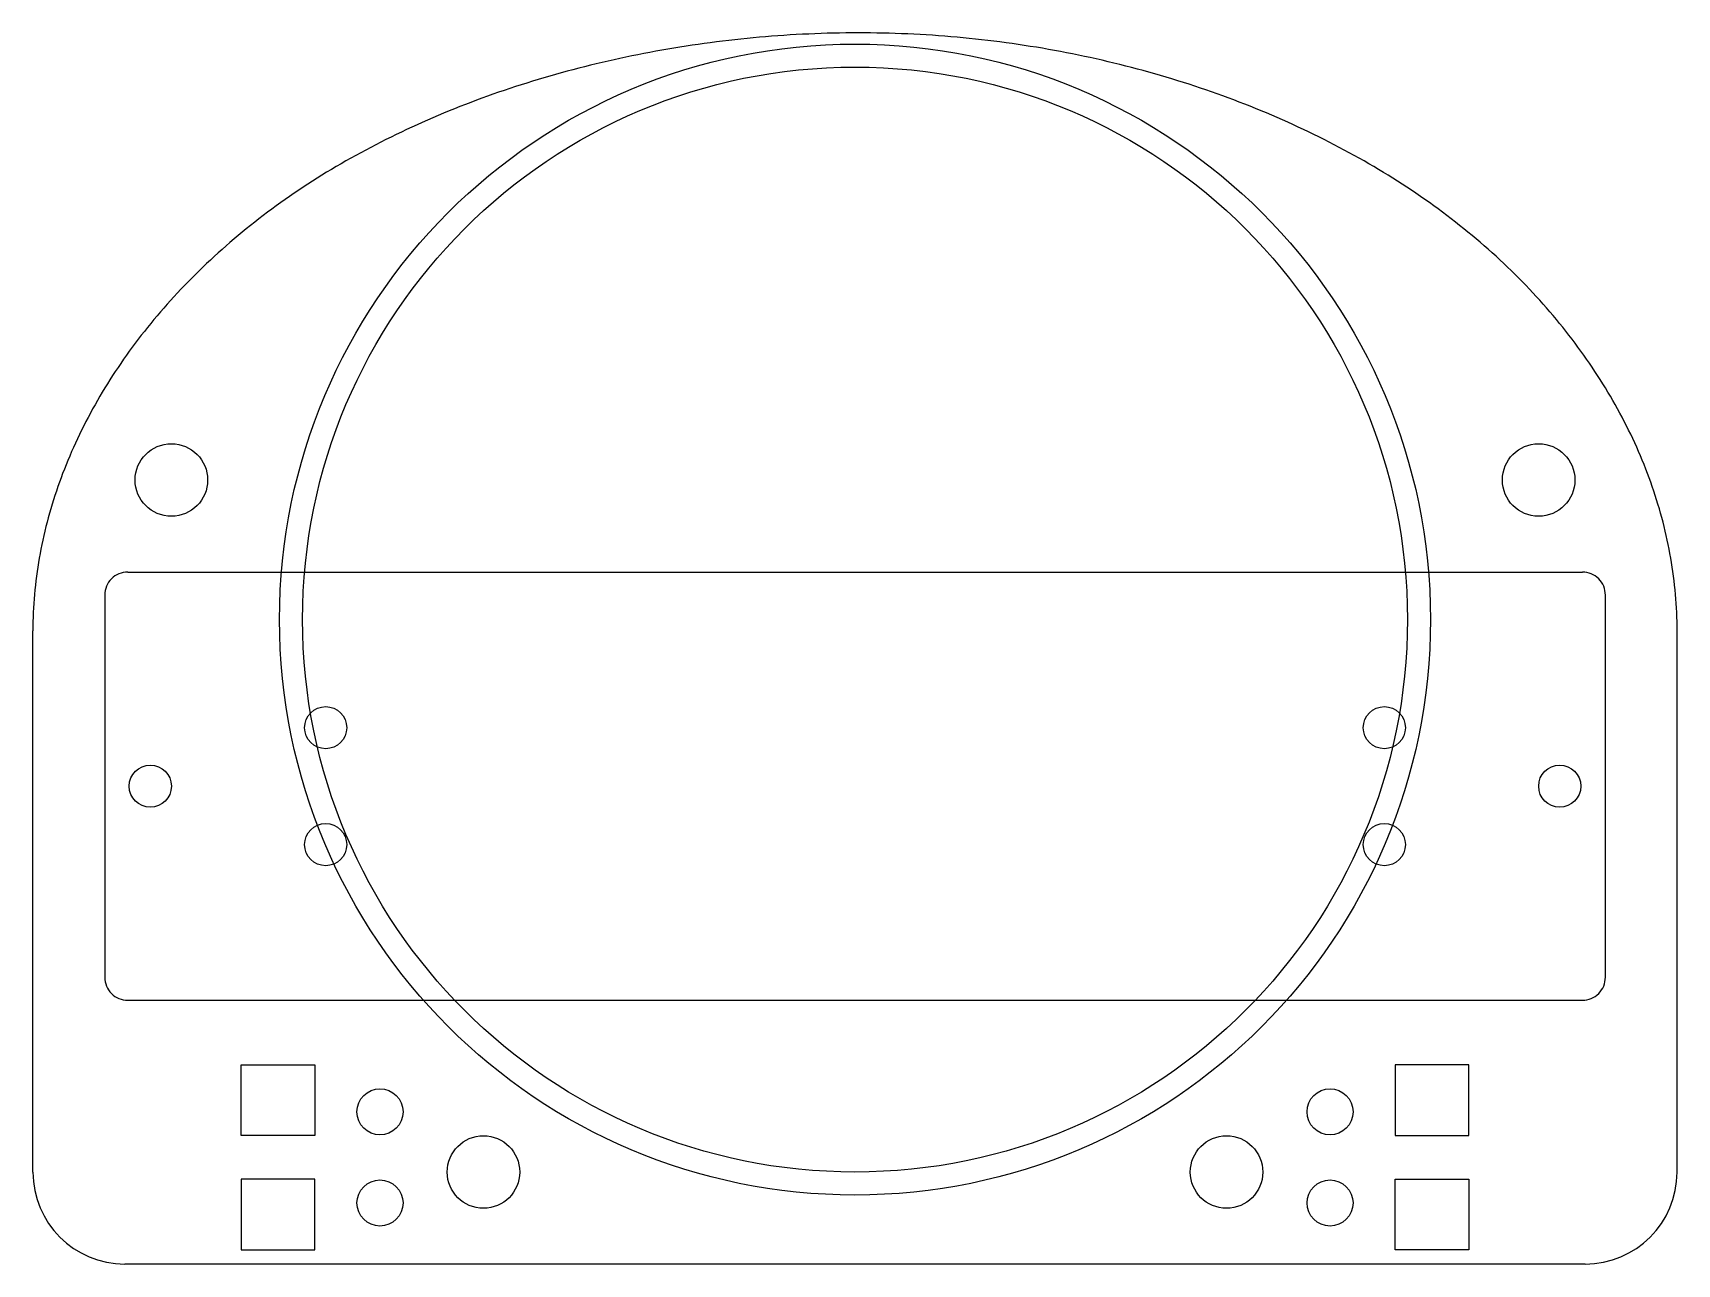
# Model space of a CAD drawing. Extents: x -18.7 to 52.7, y -2.5 to 51.
import ezdxf

# ---------------------------------------------------------------- set-up
doc = ezdxf.new("R2010")
doc.units = 0
doc.layers.get('0').update_dxf_attribs({"linetype": 'CONTINUOUS'})

msp = doc.modelspace()

# ---------------------------------------------------------------- linework, layer by layer
for p, q in [((-14.576, 27.563), (48.624, 27.563)), ((-18.696, 1.5), (-18.696, 25.013)), ((52.739, 1.5), (52.739, 25.013)), ((-14.576, 8.963), (48.624, 8.963)), ((48.739, -2.5), (-14.696, -2.5))]:
    msp.add_line(p, q)
for points in [[(-14.576, 27.563, 0.414214), (-15.576, 26.563), (-15.576, 9.963, 0.414214), (-14.576, 8.963)], [(48.624, 8.963, 0.414214), (49.624, 9.963), (49.624, 26.563, 0.414214), (48.624, 27.563)]]:
    msp.add_lwpolyline(points, format="xyb")
for points in [[(-9.646, 3.085), (-9.646, 6.15), (-6.446, 6.15), (-6.446, 3.085)], [(40.489, 6.15), (40.489, 3.085), (43.689, 3.085), (43.689, 6.15)], [(-6.446, -1.88), (-6.446, 1.185), (-9.646, 1.185), (-9.646, -1.88)], [(43.689, 1.185), (43.689, -1.88), (40.489, -1.88), (40.489, 1.185)]]:
    msp.add_lwpolyline(points, close=True)
msp.add_polyline3d([(52.739, 25.013, 0), (52.737, 25.211, 0), (52.734, 25.409, 0), (52.729, 25.607, 0), (52.721, 25.805, 0), (52.711, 26.003, 0), (52.7, 26.201, 0), (52.685, 26.399, 0), (52.669, 26.596, 0), (52.651, 26.794, 0), (52.631, 26.991, 0), (52.608, 27.188, 0), (52.584, 27.385, 0), (52.557, 27.582, 0), (52.528, 27.779, 0), (52.497, 27.975, 0), (52.464, 28.171, 0), (52.429, 28.367, 0), (52.392, 28.563, 0), (52.353, 28.759, 0), (52.311, 28.954, 0), (52.268, 29.149, 0), (52.223, 29.344, 0), (52.175, 29.539, 0), (52.126, 29.733, 0), (52.075, 29.927, 0), (52.021, 30.121, 0), (51.966, 30.315, 0), (51.908, 30.508, 0), (51.849, 30.701, 0), (51.787, 30.893, 0), (51.724, 31.085, 0), (51.658, 31.277, 0), (51.591, 31.468, 0), (51.522, 31.66, 0), (51.45, 31.85, 0), (51.377, 32.04, 0), (51.302, 32.23, 0), (51.225, 32.419, 0), (51.145, 32.608, 0), (51.065, 32.797, 0), (50.982, 32.985, 0), (50.897, 33.173, 0), (50.81, 33.36, 0), (50.721, 33.547, 0), (50.631, 33.733, 0), (50.538, 33.918, 0), (50.444, 34.103, 0), (50.348, 34.288, 0), (50.25, 34.472, 0), (50.15, 34.656, 0), (50.048, 34.839, 0), (49.944, 35.021, 0), (49.839, 35.203, 0), (49.732, 35.384, 0), (49.623, 35.565, 0), (49.512, 35.745, 0), (49.399, 35.925, 0), (49.284, 36.103, 0), (49.168, 36.282, 0), (49.05, 36.459, 0), (48.93, 36.636, 0), (48.808, 36.812, 0), (48.684, 36.988, 0), (48.559, 37.163, 0), (48.432, 37.337, 0), (48.303, 37.51, 0), (48.173, 37.683, 0), (48.04, 37.855, 0), (47.906, 38.026, 0), (47.77, 38.197, 0), (47.633, 38.366, 0), (47.494, 38.535, 0), (47.353, 38.703, 0), (47.21, 38.871, 0), (47.066, 39.038, 0), (46.92, 39.203, 0), (46.772, 39.368, 0), (46.622, 39.532, 0), (46.471, 39.696, 0), (46.319, 39.858, 0), (46.164, 40.02, 0), (46.008, 40.181, 0), (45.85, 40.34, 0), (45.691, 40.499, 0), (45.53, 40.657, 0), (45.367, 40.814, 0), (45.203, 40.971, 0), (45.037, 41.126, 0), (44.87, 41.28, 0), (44.701, 41.434, 0), (44.53, 41.586, 0), (44.358, 41.737, 0), (44.184, 41.888, 0), (44.008, 42.037, 0), (43.831, 42.186, 0), (43.653, 42.333, 0), (43.473, 42.48, 0), (43.291, 42.625, 0), (43.108, 42.769, 0), (42.923, 42.912, 0), (42.737, 43.055, 0), (42.549, 43.196, 0), (42.359, 43.336, 0), (42.169, 43.475, 0), (41.976, 43.612, 0), (41.782, 43.749, 0), (41.587, 43.885, 0), (41.39, 44.019, 0), (41.192, 44.153, 0), (40.993, 44.285, 0), (40.792, 44.416, 0), (40.59, 44.546, 0), (40.386, 44.674, 0), (40.181, 44.802, 0), (39.975, 44.928, 0), (39.767, 45.054, 0), (39.558, 45.178, 0), (39.348, 45.301, 0), (39.136, 45.423, 0), (38.924, 45.543, 0), (38.71, 45.663, 0), (38.495, 45.781, 0), (38.278, 45.898, 0), (38.061, 46.014, 0), (37.842, 46.129, 0), (37.622, 46.242, 0), (37.401, 46.354, 0), (37.178, 46.465, 0), (36.955, 46.575, 0), (36.731, 46.684, 0), (36.505, 46.791, 0), (36.278, 46.897, 0), (36.05, 47.002, 0), (35.822, 47.105, 0), (35.592, 47.208, 0), (35.361, 47.309, 0), (35.129, 47.409, 0), (34.896, 47.507, 0), (34.662, 47.605, 0), (34.427, 47.701, 0), (34.191, 47.796, 0), (33.954, 47.889, 0), (33.716, 47.981, 0), (33.477, 48.072, 0), (33.238, 48.162, 0), (32.997, 48.25, 0), (32.755, 48.337, 0), (32.513, 48.423, 0), (32.27, 48.507, 0), (32.026, 48.59, 0), (31.781, 48.672, 0), (31.535, 48.752, 0), (31.289, 48.831, 0), (31.041, 48.909, 0), (30.793, 48.985, 0), (30.544, 49.06, 0), (30.294, 49.134, 0), (30.044, 49.206, 0), (29.793, 49.277, 0), (29.541, 49.347, 0), (29.289, 49.415, 0), (29.035, 49.482, 0), (28.782, 49.547, 0), (28.527, 49.611, 0), (28.272, 49.674, 0), (28.016, 49.735, 0), (27.759, 49.795, 0), (27.502, 49.854, 0), (27.245, 49.911, 0), (26.986, 49.966, 0), (26.728, 50.02, 0), (26.468, 50.073, 0), (26.208, 50.125, 0), (25.948, 50.175, 0), (25.687, 50.223, 0), (25.425, 50.27, 0), (25.164, 50.316, 0), (24.901, 50.36, 0), (24.638, 50.402, 0), (24.375, 50.444, 0), (24.111, 50.483, 0), (23.847, 50.522, 0), (23.583, 50.558, 0), (23.318, 50.594, 0), (23.052, 50.627, 0), (22.787, 50.66, 0), (22.521, 50.69, 0), (22.255, 50.72, 0), (21.988, 50.747, 0), (21.721, 50.773, 0), (21.454, 50.798, 0), (21.187, 50.821, 0), (20.919, 50.843, 0), (20.652, 50.863, 0), (20.384, 50.881, 0), (20.116, 50.898, 0), (19.848, 50.914, 0), (19.579, 50.928, 0), (19.311, 50.94, 0), (19.042, 50.951, 0), (18.773, 50.961, 0), (18.505, 50.969, 0), (18.236, 50.975, 0), (17.967, 50.98, 0), (17.698, 50.984, 0), (17.429, 50.986, 0), (17.16, 50.986, 0), (16.891, 50.985, 0), (16.622, 50.983, 0), (16.353, 50.979, 0), (16.084, 50.973, 0), (15.815, 50.967, 0), (15.546, 50.958, 0), (15.278, 50.948, 0), (15.009, 50.937, 0), (14.741, 50.924, 0), (14.472, 50.91, 0), (14.204, 50.895, 0), (13.936, 50.877, 0), (13.668, 50.859, 0), (13.4, 50.839, 0), (13.133, 50.818, 0), (12.865, 50.795, 0), (12.598, 50.77, 0), (12.331, 50.745, 0), (12.065, 50.717, 0), (11.799, 50.689, 0), (11.533, 50.659, 0), (11.267, 50.627, 0), (11.001, 50.594, 0), (10.736, 50.56, 0), (10.472, 50.524, 0), (10.207, 50.487, 0), (9.943, 50.449, 0), (9.68, 50.409, 0), (9.416, 50.367, 0), (9.154, 50.325, 0), (8.891, 50.281, 0), (8.629, 50.235, 0), (8.368, 50.188, 0), (8.107, 50.14, 0), (7.847, 50.09, 0), (7.587, 50.039, 0), (7.327, 49.987, 0), (7.068, 49.933, 0), (6.81, 49.877, 0), (6.552, 49.821, 0), (6.295, 49.763, 0), (6.038, 49.704, 0), (5.782, 49.643, 0), (5.526, 49.581, 0), (5.272, 49.517, 0), (5.018, 49.453, 0), (4.764, 49.386, 0), (4.511, 49.319, 0), (4.259, 49.25, 0), (4.008, 49.18, 0), (3.757, 49.108, 0), (3.507, 49.036, 0), (3.258, 48.961, 0), (3.009, 48.886, 0), (2.762, 48.809, 0), (2.515, 48.731, 0), (2.269, 48.651, 0), (2.023, 48.571, 0), (1.779, 48.488, 0), (1.535, 48.405, 0), (1.292, 48.32, 0), (1.051, 48.234, 0), (0.81, 48.147, 0), (0.57, 48.058, 0), (0.33, 47.968, 0), (0.092, 47.877, 0), (-0.145, 47.784, 0), (-0.381, 47.69, 0), (-0.617, 47.595, 0), (-0.851, 47.498, 0), (-1.084, 47.401, 0), (-1.317, 47.301, 0), (-1.548, 47.201, 0), (-1.778, 47.099, 0), (-2.007, 46.997, 0), (-2.235, 46.892, 0), (-2.462, 46.787, 0), (-2.688, 46.68, 0), (-2.913, 46.572, 0), (-3.136, 46.463, 0), (-3.359, 46.352, 0), (-3.58, 46.241, 0), (-3.8, 46.128, 0), (-4.019, 46.014, 0), (-4.237, 45.898, 0), (-4.453, 45.781, 0), (-4.668, 45.663, 0), (-4.882, 45.544, 0), (-5.095, 45.424, 0), (-5.307, 45.302, 0), (-5.517, 45.179, 0), (-5.726, 45.055, 0), (-5.933, 44.929, 0), (-6.139, 44.803, 0), (-6.344, 44.675, 0), (-6.547, 44.546, 0), (-6.749, 44.416, 0), (-6.95, 44.285, 0), (-7.149, 44.152, 0), (-7.347, 44.018, 0), (-7.543, 43.884, 0), (-7.738, 43.748, 0), (-7.931, 43.611, 0), (-8.123, 43.473, 0), (-8.313, 43.333, 0), (-8.502, 43.193, 0), (-8.689, 43.052, 0), (-8.875, 42.909, 0), (-9.059, 42.766, 0), (-9.242, 42.621, 0), (-9.423, 42.476, 0), (-9.603, 42.329, 0), (-9.781, 42.181, 0), (-9.958, 42.033, 0), (-10.133, 41.883, 0), (-10.306, 41.733, 0), (-10.479, 41.581, 0), (-10.649, 41.428, 0), (-10.818, 41.275, 0), (-10.985, 41.12, 0), (-11.151, 40.965, 0), (-11.315, 40.809, 0), (-11.477, 40.651, 0), (-11.638, 40.493, 0), (-11.797, 40.334, 0), (-11.955, 40.175, 0), (-12.111, 40.014, 0), (-12.265, 39.852, 0), (-12.418, 39.69, 0), (-12.569, 39.526, 0), (-12.718, 39.362, 0), (-12.866, 39.197, 0), (-13.012, 39.031, 0), (-13.156, 38.865, 0), (-13.299, 38.697, 0), (-13.44, 38.529, 0), (-13.579, 38.36, 0), (-13.717, 38.19, 0), (-13.852, 38.02, 0), (-13.987, 37.849, 0), (-14.119, 37.677, 0), (-14.25, 37.504, 0), (-14.379, 37.331, 0), (-14.506, 37.157, 0), (-14.631, 36.982, 0), (-14.755, 36.806, 0), (-14.877, 36.63, 0), (-14.997, 36.453, 0), (-15.115, 36.276, 0), (-15.232, 36.098, 0), (-15.347, 35.919, 0), (-15.459, 35.74, 0), (-15.57, 35.56, 0), (-15.68, 35.379, 0), (-15.787, 35.198, 0), (-15.893, 35.016, 0), (-15.997, 34.834, 0), (-16.099, 34.651, 0), (-16.199, 34.468, 0), (-16.297, 34.284, 0), (-16.394, 34.099, 0), (-16.488, 33.914, 0), (-16.581, 33.729, 0), (-16.672, 33.543, 0), (-16.76, 33.356, 0), (-16.847, 33.169, 0), (-16.933, 32.981, 0), (-17.016, 32.794, 0), (-17.097, 32.605, 0), (-17.176, 32.416, 0), (-17.254, 32.227, 0), (-17.329, 32.037, 0), (-17.403, 31.847, 0), (-17.474, 31.657, 0), (-17.544, 31.466, 0), (-17.611, 31.275, 0), (-17.677, 31.083, 0), (-17.741, 30.891, 0), (-17.802, 30.699, 0), (-17.862, 30.506, 0), (-17.92, 30.313, 0), (-17.975, 30.12, 0), (-18.029, 29.926, 0), (-18.081, 29.732, 0), (-18.13, 29.538, 0), (-18.178, 29.343, 0), (-18.224, 29.148, 0), (-18.267, 28.953, 0), (-18.308, 28.758, 0), (-18.348, 28.562, 0), (-18.385, 28.367, 0), (-18.42, 28.171, 0), (-18.453, 27.974, 0), (-18.485, 27.778, 0), (-18.514, 27.581, 0), (-18.54, 27.385, 0), (-18.565, 27.188, 0), (-18.588, 26.991, 0), (-18.608, 26.794, 0), (-18.627, 26.596, 0), (-18.643, 26.398, 0), (-18.657, 26.201, 0), (-18.669, 26.003, 0), (-18.679, 25.805, 0), (-18.686, 25.607, 0), (-18.692, 25.409, 0), (-18.695, 25.211, 0), (-18.696, 25.013, 0)])
for centre, radius in [((17.021, 25.5), 25), ((17.021, 25.5), 24), ((-12.679, 31.563), 1.575), ((46.722, 31.563), 1.575), ((-5.976, 20.803), 0.915), ((40.019, 20.803), 0.915), ((-13.596, 18.263), 0.915), ((47.639, 18.263), 0.915), ((-5.976, 15.723), 0.915), ((40.019, 15.723), 0.915), ((-3.616, 4.115), 1), ((37.659, 4.115), 1), ((0.878, 1.5), 1.575), ((33.164, 1.5), 1.575), ((-3.616, 0.155), 1), ((37.659, 0.155), 1)]:
    msp.add_circle(centre, radius)
for centre, start, end in [((-14.696, 1.5), 180, 270), ((48.739, 1.5), 270, 360)]:
    msp.add_arc(centre, 4, start, end)

doc.saveas('drawing.dxf')
